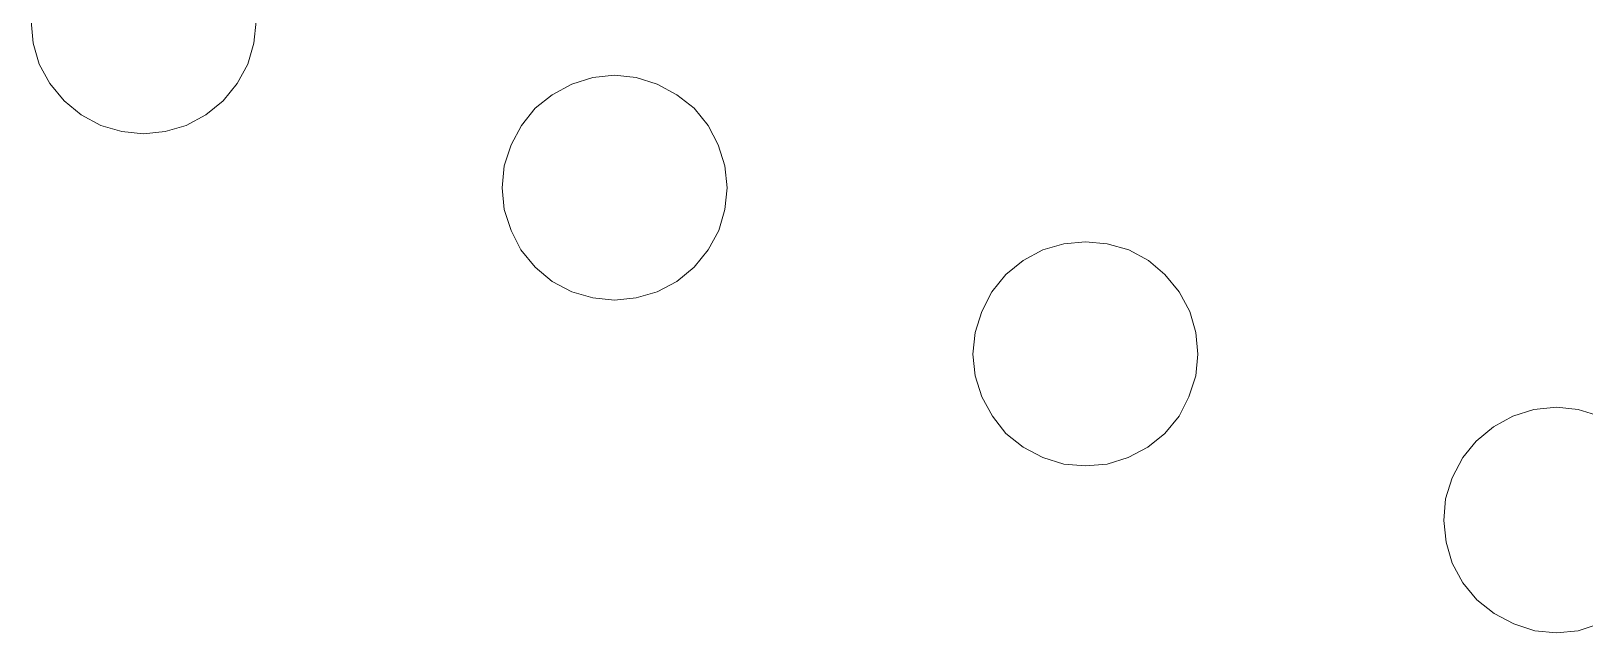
# Model space of a CAD drawing. Header units: metres. Extents: x 105146 to 106170, y 111783 to 118163.
# Drawn here: x 105897.0081 to 105897.2153, y 114674.3289 to 114674.4092 of the extents above; entities that cross this region are included whole.
import ezdxf

# ---------------------------------------------------------------- set-up
doc = ezdxf.new("R2010")
doc.units = ezdxf.units.M
doc.layers.add('20-EP-ZONA-DURA', color=253, linetype='CONTINUOUS', lineweight=13)
doc.layers.add('20-EP-ZONA-VERDE', color=84, linetype='CONTINUOUS', lineweight=13)

msp = doc.modelspace()

# ---------------------------------------------------------------- linework, layer by layer
at = {"layer": '20-EP-ZONA-DURA'}
for points in [[(105897.0081, 114674.4105), (105897.0084, 114674.4076), (105897.0092, 114674.4048), (105897.0106, 114674.4022), (105897.0125, 114674.3999), (105897.0148, 114674.398), (105897.0174, 114674.3966), (105897.0202, 114674.3958), (105897.0231, 114674.3955), (105897.026, 114674.3958), (105897.0288, 114674.3966), (105897.0314, 114674.398), (105897.0337, 114674.3999), (105897.0356, 114674.4022), (105897.037, 114674.4048), (105897.0378, 114674.4076), (105897.0381, 114674.4105)], [(105897.2173, 114674.3578), (105897.2144, 114674.3587), (105897.2115, 114674.359), (105897.2085, 114674.3587), (105897.2057, 114674.3578), (105897.2031, 114674.3564), (105897.2008, 114674.3545), (105897.199, 114674.3523), (105897.1976, 114674.3496), (105897.1967, 114674.3468), (105897.1965, 114674.3439), (105897.1968, 114674.341), (105897.1976, 114674.3382), (105897.199, 114674.3356), (105897.2009, 114674.3333), (105897.2032, 114674.3315), (105897.2058, 114674.3301), (105897.2086, 114674.3292), (105897.2115, 114674.3289), (105897.2144, 114674.3292), (105897.2172, 114674.3301)]]:
    msp.add_lwpolyline(points, dxfattribs=at)
for points in [[(105897.1009, 114674.3883), (105897.1006, 114674.3912), (105897.0997, 114674.394), (105897.0984, 114674.3966), (105897.0965, 114674.3989), (105897.0942, 114674.4007), (105897.0916, 114674.4021), (105897.0888, 114674.403), (105897.0859, 114674.4033), (105897.083, 114674.403), (105897.0802, 114674.4021), (105897.0776, 114674.4007), (105897.0753, 114674.3989), (105897.0735, 114674.3966), (105897.0721, 114674.394), (105897.0712, 114674.3912), (105897.0709, 114674.3883), (105897.0712, 114674.3854), (105897.0721, 114674.3826), (105897.0734, 114674.38), (105897.0753, 114674.3777), (105897.0776, 114674.3758), (105897.0802, 114674.3744), (105897.083, 114674.3736), (105897.0859, 114674.3733), (105897.0888, 114674.3736), (105897.0916, 114674.3744), (105897.0942, 114674.3758), (105897.0965, 114674.3777), (105897.0984, 114674.38), (105897.0998, 114674.3826), (105897.1006, 114674.3854), (105897.1009, 114674.3883)], [(105897.1637, 114674.3661), (105897.1634, 114674.369), (105897.1626, 114674.3718), (105897.1612, 114674.3744), (105897.1593, 114674.3767), (105897.1571, 114674.3786), (105897.1545, 114674.38), (105897.1516, 114674.3808), (105897.1487, 114674.3811), (105897.1458, 114674.3808), (105897.143, 114674.38), (105897.1404, 114674.3786), (105897.1381, 114674.3767), (105897.1362, 114674.3744), (105897.1349, 114674.3718), (105897.134, 114674.369), (105897.1337, 114674.3661), (105897.134, 114674.3632), (105897.1349, 114674.3604), (105897.1363, 114674.3578), (105897.1381, 114674.3555), (105897.1404, 114674.3537), (105897.143, 114674.3523), (105897.1458, 114674.3514), (105897.1487, 114674.3512), (105897.1516, 114674.3514), (105897.1544, 114674.3523), (105897.157, 114674.3537), (105897.1593, 114674.3555), (105897.1612, 114674.3578), (105897.1625, 114674.3604), (105897.1634, 114674.3632), (105897.1637, 114674.3661)]]:
    msp.add_lwpolyline(points, close=True, dxfattribs=at)
at = {"layer": '20-EP-ZONA-VERDE'}
for points in [[(105897.0381, 114674.4105), (105897.0378, 114674.4076), (105897.037, 114674.4048), (105897.0356, 114674.4022), (105897.0337, 114674.3999), (105897.0314, 114674.398), (105897.0288, 114674.3966), (105897.026, 114674.3958), (105897.0231, 114674.3955), (105897.0202, 114674.3958), (105897.0174, 114674.3966), (105897.0148, 114674.398), (105897.0125, 114674.3999), (105897.0106, 114674.4022), (105897.0092, 114674.4048), (105897.0084, 114674.4076), (105897.0081, 114674.4105)], [(105897.2172, 114674.3301), (105897.2144, 114674.3292), (105897.2115, 114674.3289), (105897.2086, 114674.3292), (105897.2058, 114674.3301), (105897.2032, 114674.3315), (105897.2009, 114674.3333), (105897.199, 114674.3356), (105897.1976, 114674.3382), (105897.1968, 114674.341), (105897.1965, 114674.3439), (105897.1967, 114674.3468), (105897.1976, 114674.3496), (105897.199, 114674.3523), (105897.2008, 114674.3545), (105897.2031, 114674.3564), (105897.2057, 114674.3578), (105897.2085, 114674.3587), (105897.2115, 114674.359), (105897.2144, 114674.3587), (105897.2173, 114674.3578)]]:
    msp.add_lwpolyline(points, dxfattribs=at)
for points in [[(105897.1009, 114674.3883), (105897.1006, 114674.3854), (105897.0998, 114674.3826), (105897.0984, 114674.38), (105897.0965, 114674.3777), (105897.0942, 114674.3758), (105897.0916, 114674.3744), (105897.0888, 114674.3736), (105897.0859, 114674.3733), (105897.083, 114674.3736), (105897.0802, 114674.3744), (105897.0776, 114674.3758), (105897.0753, 114674.3777), (105897.0734, 114674.38), (105897.0721, 114674.3826), (105897.0712, 114674.3854), (105897.0709, 114674.3883), (105897.0712, 114674.3912), (105897.0721, 114674.394), (105897.0735, 114674.3966), (105897.0753, 114674.3989), (105897.0776, 114674.4007), (105897.0802, 114674.4021), (105897.083, 114674.403), (105897.0859, 114674.4033), (105897.0888, 114674.403), (105897.0916, 114674.4021), (105897.0942, 114674.4007), (105897.0965, 114674.3989), (105897.0984, 114674.3966), (105897.0997, 114674.394), (105897.1006, 114674.3912), (105897.1009, 114674.3883)], [(105897.1637, 114674.3661), (105897.1634, 114674.3632), (105897.1625, 114674.3604), (105897.1612, 114674.3578), (105897.1593, 114674.3555), (105897.157, 114674.3537), (105897.1544, 114674.3523), (105897.1516, 114674.3514), (105897.1487, 114674.3512), (105897.1458, 114674.3514), (105897.143, 114674.3523), (105897.1404, 114674.3537), (105897.1381, 114674.3555), (105897.1363, 114674.3578), (105897.1349, 114674.3604), (105897.134, 114674.3632), (105897.1337, 114674.3661), (105897.134, 114674.369), (105897.1349, 114674.3718), (105897.1362, 114674.3744), (105897.1381, 114674.3767), (105897.1404, 114674.3786), (105897.143, 114674.38), (105897.1458, 114674.3808), (105897.1487, 114674.3811), (105897.1516, 114674.3808), (105897.1545, 114674.38), (105897.1571, 114674.3786), (105897.1593, 114674.3767), (105897.1612, 114674.3744), (105897.1626, 114674.3718), (105897.1634, 114674.369), (105897.1637, 114674.3661)]]:
    msp.add_lwpolyline(points, close=True, dxfattribs=at)

doc.saveas('drawing.dxf')
